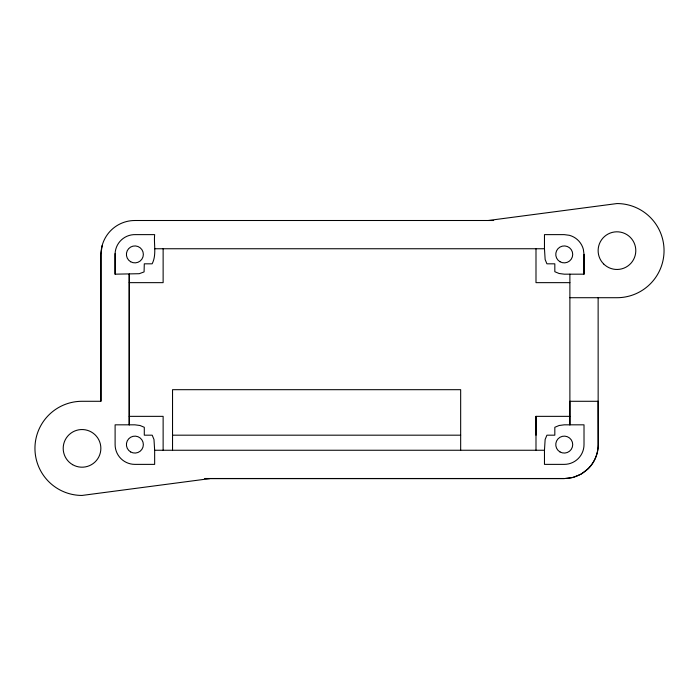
<?xml version="1.0" encoding="UTF-8"?>
<svg xmlns="http://www.w3.org/2000/svg" width="699" height="699" viewBox="0 0 699 699"><rect width="100%" height="100%" fill="white"/><g stroke="black" fill="none" stroke-linecap="round" stroke-linejoin="round"><path stroke-width="1.05" d="M115.108 274.174L115.108 253.615A19.79 19.79 0 0 1 135.667 234.628L154.654 234.628C153.658 244.248 156.794 254.838 152.137 263.82L144.291 263.82L144.081 271.92L139.232 273.702L115.108 274.174L115.108 253.615M154.654 450.252L153.981 439.479L152.199 435.18L144.291 435.18L144.291 427.281L140.001 425.499L134.881 424.826L115.108 424.826L115.108 444.599A19.773 19.773 0 0 0 134.881 464.372L154.654 464.372L154.654 450.252L544.469 450.252L544.469 464.372L564.242 464.372A19.773 19.773 0 0 0 584.014 444.599L584.014 424.826L564.242 424.826L559.121 425.499L554.823 427.281L554.823 435.18L546.915 435.18L545.141 439.479L544.469 450.252M163.129 450.252L163.129 416.351L129.228 416.351M535.993 450.252L535.993 416.351L569.886 416.351M544.469 248.748L544.469 234.628L564.242 234.628L569.353 235.301A19.773 19.773 0 0 1 583.342 249.281L584.014 254.401L584.014 274.174L564.242 274.174L559.121 273.501L554.823 271.719L554.823 263.82L546.915 263.82L545.141 259.521L544.469 248.748L154.654 248.748M102.141 245.629L100.857 254.401L100.857 401.287L82.028 401.287A47.078 47.078 0 0 0 34.95 448.365A47.078 47.078 0 0 0 82.028 495.442L209.84 478.614M488.243 220.5L616.972 203.558A47.078 47.078 0 0 1 664.05 250.635A47.078 47.078 0 0 1 616.972 297.713L569.886 297.713M493.677 220.5L134.881 220.508A33.893 33.893 0 0 0 100.979 254.401L100.979 401.13M129.228 282.649L163.129 282.649L163.129 248.748M569.886 282.649L535.993 282.649L535.993 248.748M172.539 435.18L460.667 435.18M204.624 478.5L564.242 478.5M205.497 478.614L564.242 478.614L573.04 477.461L581.245 474.062L588.296 468.653A34.015 34.015 0 0 0 598.257 444.599L598.134 401.287L569.886 401.287L569.886 424.826L569.886 274.174M598.134 297.713L598.161 444.59A33.91 33.91 0 0 1 565.22 478.483M584.014 254.401L584.014 274.174M535.993 416.351L535.993 435.224M460.667 450.252L460.667 389.684L172.539 389.684L172.539 450.252M129.228 274.174L129.228 424.826L129.228 274.174M130.643 261.741A8.475 8.475 0 0 0 143.356 254.401A8.475 8.475 0 0 0 130.643 247.062A8.475 8.475 0 0 0 130.643 261.741M130.643 451.938A8.475 8.475 0 0 0 143.356 444.599A8.475 8.475 0 0 0 130.643 437.259A8.475 8.475 0 0 0 130.643 451.938M560.004 261.741A8.475 8.475 0 0 0 572.717 254.401A8.475 8.475 0 0 0 560.004 247.062A8.475 8.475 0 0 0 560.004 261.741M560.004 451.938A8.475 8.475 0 0 0 572.717 444.599A8.475 8.475 0 0 0 560.004 437.259A8.475 8.475 0 0 0 560.004 451.938M603.648 263.951A18.829 18.829 0 0 0 635.155 255.511A18.829 18.829 0 0 0 612.097 232.444A18.829 18.829 0 0 0 603.648 263.951M72.617 464.678A18.829 18.829 0 0 0 100.857 448.365A18.829 18.829 0 0 0 72.617 432.061A18.829 18.829 0 0 0 72.617 464.678"/></g></svg>
